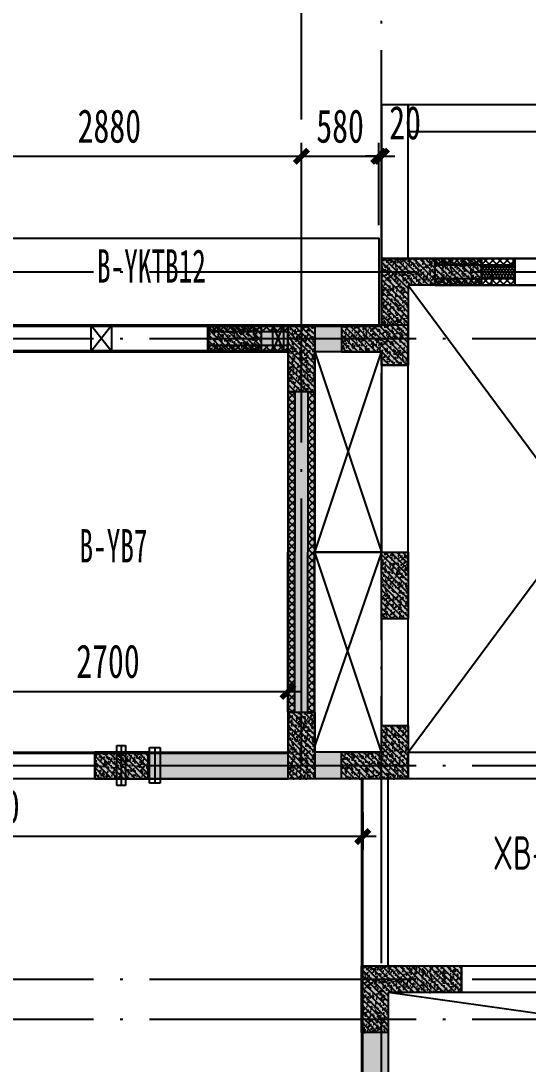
# Model space of a CAD drawing. Extents: x -3200779283 to -8106663, y 659664 to 1123462.
# Drawn here: x -8143204 to -8139401, y 1011501 to 1019318 of the extents above; entities that cross this region are included whole.
import ezdxf
from ezdxf.enums import TextEntityAlignment as Align
from ezdxf.xclip import XClip

# ---------------------------------------------------------------- set-up
doc = ezdxf.new("R2010")
doc.units = 0
doc.header["$LTSCALE"] = 1000
doc.header["$MEASUREMENT"] = 0
doc.header["$XCLIPFRAME"] = 0
for name, pattern in [('120-墙体$0$CENTER2', [1.125, 0.75, -0.125, 0.125, -0.125]), ('120-墙体$0$CONTINOUS', [0]), ('125-核心筒-标准层$0$CONTINOUS', [0]), ('3#-轴线$0$DOTE', [2.42, 2, -0.2, 0.02, -0.2]), ('3#4#5#$0$DASH', [0.35, 0.25, -0.1]), ('DASH', [0.35, 0.25, -0.1])]:
    doc.linetypes.add(name, pattern=pattern)
doc.layers.get('Defpoints').update_dxf_attribs({"color": 30, "linetype": 'DASH'})
for name, color, linetype in [('120-墙体$0$DUCT-排烟中心线', 5, '120-墙体$0$CENTER2'), ('120-墙体$0$DUCT-排烟管', 2, 'Continuous'), ('120-墙体$0$DUCT-送风中心线', 5, '120-墙体$0$CENTER2'), ('120-墙体$0$DUCT-送风管', 4, 'Continuous'), ('120-墙体$0$S-WALL', 40, 'Continuous'), ('120-墙体$0$S-WALL-BEAM', 120, 'Continuous'), ('120-墙体$0$S-WALL-COLU', 252, '120-墙体$0$CONTINOUS'), ('120-墙体$0$S-WALL-COLU-HATC', 16, 'Continuous'), ('120-墙体$0$S-WALL-HATC', 253, 'Continuous'), ('120-墙体$0$提结构条件', 7, 'Continuous'), ('120-墙体$0$暖-首层和标准层暖通套管_TZ$0$H-暖洞-剪力墙', 6, 'Continuous'), ('120-墙体$0$暖-首层和标准层暖通套管_TZ$0$H-暖洞-穿梁', 3, 'Continuous'), ('125-核心筒-标准层$0$HATCH', 254, 'Continuous'), ('125-核心筒-标准层$0$S-SLAB-HOLE', 5, 'Continuous'), ('125-核心筒-标准层$0$S-WALL', 40, 'Continuous'), ('125-核心筒-标准层$0$S-WALL-BEAM', 120, 'Continuous'), ('125-核心筒-标准层$0$S-WALL-COLU', 252, '125-核心筒-标准层$0$CONTINOUS'), ('125-核心筒-标准层$0$S-WALL-COLU-HATC', 16, 'Continuous'), ('125-核心筒-标准层$0$S-WALL-HATC', 253, 'Continuous'), ('3#-轴线$0$A-ANNO-DOTE', 10, '3#-轴线$0$DOTE'), ('3#4#5#$0$PC-SLAB', 6, '3#4#5#$0$DASH'), ('3#4#5#$0$S-ANNO-TEXT', 7, 'Continuous'), ('3#4#5#$0$S-DIMS-SLAB', 120, 'Continuous'), ('3#4#5#$0$S-PC-FQ', 4, 'Continuous'), ('3#4#5#$0$S-PC-FQ-WYQ', 4, 'Continuous'), ('3#4#5#$0$S-PC-SLAB', 6, 'Continuous'), ('3#4#5#模板$0$S-SLAB-TEXT', 120, 'Continuous')]:
    doc.layers.add(name, color=color, linetype=linetype)
doc.styles.add('3#4#5#$0$外部参照 1$0$宋体', font='', dxfattribs={"width": 0.8})
doc.styles.add('3#4#5#$0$楷体', font='', dxfattribs={"width": 0.7})
doc.styles.add('3#4#5#模板$0$TSSD_Rein', font='tssdeng.shx', dxfattribs={"width": 0.7, "bigfont": 'hztxt.shx'})
doc.styles.get('3#4#5#$0$外部参照 1$0$宋体').set_extended_font_data('SimSun')
doc.styles.get('3#4#5#$0$楷体').set_extended_font_data('KaiTi_GB2312')
doc.dimstyles.new('3#4#5#$0$TSSD_100_100', dxfattribs={"dimtxt": 250, "dimasz": 100, "dimexe": 100, "dimexo": 250, "dimgap": 100, "dimtad": 1, "dimdec": 0, "dimzin": 0, "dimdsep": 46, "dimtxsty": '3#4#5#$0$楷体', "dimblk": '3#4#5#$0$_ArchTick', "dimcen": 0, "dimdle": 100, "dimclrt": 7, "dimadec": 0, "dimazin": 0, "dimtfac": 1, "dimtdec": 0, "dimtix": 1, "dimtmove": 2, "dimatfit": 3, "dimfxl": 1, "dimtolj": 1, "dimtzin": 0, "dimarcsym": 0})
pattern_1 = [(225, (-650407.22, -531464.02), (26.9407684, -26.9407684), []), (315, (-650407.22, -531464.02), (26.9407684, 26.9407684), [])]
pattern_2 = [(225, (-650407.22, -531614.02), (26.9407684, -26.9407684), []), (315, (-650407.22, -531614.02), (26.9407684, 26.9407684), [])]
pattern_3 = [(269.9942905, (110828.098, 3091305.449), (10.823449013, -18.751078648), [12.5, -25]), (29.9942905, (110828.098, 3091305.449), (10.82718595, 18.748921125), [12.5, -25]), (329.9942905, (110828.098, 3091305.449), (21.650634963, -0.002157522), [-25, 12.5])]

# ---------------------------------------------------------------- blocks, each defined once
blk = doc.blocks.new('3#4#5#模板$0$banhou-1')
at = {"layer": '3#4#5#模板$0$S-SLAB-TEXT', "style": '3#4#5#模板$0$TSSD_Rein', "width": 0.7}
blk.add_text('XB-150', height=250, dxfattribs=at).set_placement((91797.2, 28432.6), align=Align.BOTTOM_LEFT)
blk = doc.blocks.new('3#4#5#$0$B-YNQ3')
at = {"layer": '3#4#5#$0$S-PC-FQ-WYQ'}
h = blk.add_hatch(dxfattribs=at)
h.set_pattern_fill('ANSI37', color=256, scale=12, angle=90)
h.set_pattern_definition([(135, (-992358.283, 833989.707), (-26.9407684, -26.9407684), []), (225, (-992358.283, 833989.707), (26.9407684, -26.9407684), [])])
h.paths.add_polyline_path([(-130555.6, 319088.3), (-130505.6, 319088.3), (-130505.9, 321488.4), (-130555.9, 321488.4)])
h = blk.add_hatch(dxfattribs=at)
h.set_pattern_fill('ANSI37', color=256, scale=12, angle=90)
h.set_pattern_definition([(135, (-992208.283, 833989.707), (-26.9407684, -26.9407684), []), (225, (-992208.283, 833989.707), (26.9407684, -26.9407684), [])])
h.paths.add_polyline_path([(-130405.6, 319088.3), (-130355.6, 319088.3), (-130355.9, 321488.4), (-130405.9, 321488.4)])
for points in [[(-130555.6, 319088.3), (-130505.6, 319088.3), (-130505.9, 321488.4), (-130555.9, 321488.4)], [(-130555.9, 321488.4), (-130355.9, 321488.4), (-130355.6, 319088.3), (-130555.6, 319088.3)], [(-130405.6, 319088.3), (-130355.6, 319088.3), (-130355.9, 321488.4), (-130405.9, 321488.4)]]:
    blk.add_lwpolyline(points, close=True, dxfattribs=at)
blk = doc.blocks.new('3#4#5#$0$B-YWQ3')
at = {"layer": '3#4#5#$0$S-PC-FQ'}
h = blk.add_hatch(dxfattribs=at)
h.set_pattern_fill('HONEY', color=6, scale=100, angle=-90.00571)
h.set_pattern_definition(pattern_3)
h.paths.add_polyline_path([(-138306, 330338.4), (-138306, 330238.4), (-138556, 330238.4), (-138556, 330338.4)])
h = blk.add_hatch(dxfattribs=at)
h.set_pattern_fill('HONEY', color=6, scale=100, angle=-90.00571)
h.set_pattern_definition(pattern_3)
h.paths.add_polyline_path([(-137306, 330338.4), (-137306, 330238.4), (-137056, 330238.4), (-137056, 330338.4)])
at = {"layer": '3#4#5#$0$S-PC-FQ-WYQ'}
h = blk.add_hatch(dxfattribs=at)
h.set_pattern_fill('ANSI37', color=256, scale=12, angle=180)
h.set_pattern_definition(pattern_1)
h.paths.add_polyline_path([(-138905.8, 330388.4), (-138905.8, 330338.4), (-138306, 330338.4), (-138306, 330388.4)])
h = blk.add_hatch(dxfattribs=at)
h.set_pattern_fill('ANSI37', color=256, scale=12, angle=180)
h.set_pattern_definition(pattern_1)
h.paths.add_polyline_path([(-136705.8, 330338.4), (-136705.8, 330388.4), (-137306, 330388.4), (-137306, 330338.4)])
h = blk.add_hatch(dxfattribs=at)
h.set_pattern_fill('ANSI37', color=256, scale=12, angle=180)
h.set_pattern_definition(pattern_2)
h.paths.add_polyline_path([(-138905.8, 330238.4), (-138905.8, 330188.4), (-138306, 330188.4), (-138306, 330238.4)])
h = blk.add_hatch(dxfattribs=at)
h.set_pattern_fill('ANSI37', color=256, scale=12, angle=180)
h.set_pattern_definition(pattern_2)
h.paths.add_polyline_path([(-136705.8, 330188.4), (-136705.8, 330238.4), (-137306, 330238.4), (-137306, 330188.4)])
at = {"layer": '3#4#5#$0$S-PC-FQ', "color": 6}
for points in [[(-138306, 330338.4), (-138306, 330238.4), (-138556, 330238.4), (-138556, 330338.4)], [(-137306, 330338.4), (-137306, 330238.4), (-137056, 330238.4), (-137056, 330338.4)]]:
    blk.add_lwpolyline(points, close=True, dxfattribs=at)
at = {"layer": '3#4#5#$0$S-PC-FQ-WYQ'}
for points in [[(-138905.8, 330338.4), (-138905.8, 330388.4), (-138306, 330388.4), (-138306, 330338.4)], [(-138306, 330188.4), (-138306, 330388.4), (-138905.8, 330388.4), (-138905.8, 330188.4)], [(-138306, 330388.4), (-137306, 330388.4), (-137306, 330188.4), (-138306, 330188.4)], [(-136705.8, 330338.4), (-136705.8, 330388.4), (-137306, 330388.4), (-137306, 330338.4)], [(-137306, 330188.4), (-137306, 330388.4), (-136705.8, 330388.4), (-136705.8, 330188.4)], [(-138905.8, 330188.4), (-138905.8, 330238.4), (-138306, 330238.4), (-138306, 330188.4)], [(-136705.8, 330188.4), (-136705.8, 330238.4), (-137306, 330238.4), (-137306, 330188.4)]]:
    blk.add_lwpolyline(points, close=True, dxfattribs=at)
blk = doc.blocks.new('3#4#5#$0$B-YWQ4')
at = {"layer": '3#4#5#$0$S-PC-FQ-WYQ'}
h = blk.add_hatch(dxfattribs=at)
h.set_pattern_fill('ANSI37', color=256, scale=12, angle=180)
h.set_pattern_definition([(225, (-649357.165, -531964.018), (26.9407684, -26.9407684), []), (315, (-649357.165, -531964.018), (26.9407684, 26.9407684), [])])
h.paths.add_polyline_path([(-135005.8, 329838.4), (-135005.8, 329888.4), (-135605.8, 329888.4), (-135605.8, 329838.4)])
h = blk.add_hatch(dxfattribs=at)
h.set_pattern_fill('ANSI37', color=256, scale=12, angle=180)
h.set_pattern_definition([(225, (-646857.172, -531964.016), (26.9407684, -26.9407684), []), (315, (-646857.172, -531964.016), (26.9407684, 26.9407684), [])])
h.paths.add_polyline_path([(-132505.8, 329838.4), (-132505.8, 329888.4), (-133505.8, 329888.4), (-133505.8, 329838.4)])
h = blk.add_hatch(dxfattribs=at)
h.set_pattern_fill('ANSI37', color=256, scale=12, angle=180)
h.set_pattern_definition([(225, (-644507.274, -531964.016), (26.9407684, -26.9407684), []), (315, (-644507.274, -531964.016), (26.9407684, 26.9407684), [])])
h.paths.add_polyline_path([(-130905.9, 329838.4), (-130905.9, 329888.4), (-131305.8, 329888.4), (-131305.8, 329838.4)])
h = blk.add_hatch(dxfattribs=at)
h.set_pattern_fill('ANSI37', color=256, scale=12, angle=180)
h.set_pattern_definition([(225, (-649357.165, -532114.018), (26.9407684, -26.9407684), []), (315, (-649357.165, -532114.018), (26.9407684, 26.9407684), [])])
h.paths.add_polyline_path([(-135005.8, 329688.4), (-135005.8, 329738.4), (-135605.8, 329738.4), (-135605.8, 329688.4)])
h = blk.add_hatch(dxfattribs=at)
h.set_pattern_fill('ANSI37', color=256, scale=12, angle=180)
h.set_pattern_definition([(225, (-646857.172, -532114.016), (26.9407684, -26.9407684), []), (315, (-646857.172, -532114.016), (26.9407684, 26.9407684), [])])
h.paths.add_polyline_path([(-132505.8, 329688.4), (-132505.8, 329738.4), (-133505.8, 329738.4), (-133505.8, 329688.4)])
h = blk.add_hatch(dxfattribs=at)
h.set_pattern_fill('ANSI37', color=256, scale=12, angle=180)
h.set_pattern_definition([(225, (-644507.274, -532114.016), (26.9407684, -26.9407684), []), (315, (-644507.274, -532114.016), (26.9407684, 26.9407684), [])])
h.paths.add_polyline_path([(-130905.9, 329688.4), (-130905.9, 329738.4), (-131305.8, 329738.4), (-131305.8, 329688.4)])
for points in [[(-135005.8, 329838.4), (-135005.8, 329888.4), (-135605.8, 329888.4), (-135605.8, 329838.4)], [(-135605.8, 329688.4), (-135605.8, 329888.4), (-135005.8, 329888.4), (-135005.8, 329688.4)], [(-135005.8, 329888.4), (-133505.8, 329888.4), (-133505.8, 329688.4), (-135005.8, 329688.4)], [(-132505.8, 329838.4), (-132505.8, 329888.4), (-133505.8, 329888.4), (-133505.8, 329838.4)], [(-133505.8, 329688.4), (-133505.8, 329888.4), (-132505.8, 329888.4), (-132505.8, 329688.4)], [(-132505.8, 329888.4), (-131305.8, 329888.4), (-131305.8, 329688.4), (-132505.8, 329688.4)], [(-130905.9, 329838.4), (-130905.9, 329888.4), (-131305.8, 329888.4), (-131305.8, 329838.4)], [(-131305.8, 329688.4), (-131305.8, 329888.4), (-130905.9, 329888.4), (-130905.9, 329688.4)], [(-135005.8, 329688.4), (-135005.8, 329738.4), (-135605.8, 329738.4), (-135605.8, 329688.4)], [(-132505.8, 329688.4), (-132505.8, 329738.4), (-133505.8, 329738.4), (-133505.8, 329688.4)], [(-130905.9, 329688.4), (-130905.9, 329738.4), (-131305.8, 329738.4), (-131305.8, 329688.4)]]:
    blk.add_lwpolyline(points, close=True, dxfattribs=at)
blk = doc.blocks.new('3#4#5#$0$A$C53EF3948')
at = {"layer": '3#4#5#$0$S-PC-FQ-WYQ', "xscale": -1}
for name, p in [('3#4#5#$0$B-YWQ3', (-106006.5, -329888.4)), ('3#4#5#$0$B-YWQ4', (-106006.5, -329888.4)), ('3#4#5#$0$B-YNQ3', (-100756.4, -321988.4))]:
    blk.add_blockref(name, p, dxfattribs=at)
blk = doc.blocks.new('3#4#5#$0$ban3')
at = {"layer": '3#4#5#$0$S-PC-SLAB'}
for points in [[(-216832, 409965), (-216832, 412985), (-219532, 412985), (-219532, 409965)], [(-214472, 407375), (-220092, 407375), (-220092, 409775), (-214472, 409775)]]:
    blk.add_lwpolyline(points, close=True, dxfattribs=at)
blk = doc.blocks.new('3#4#5#$0$_ArchTick')
at = {"color": 0, "linetype": 'ByBlock', "const_width": 0.4}
blk.add_lwpolyline([(-0.5, -0.5), (0.5, 0.5)], dxfattribs=at)
blk = doc.blocks.new('*D807')
at = {"layer": '3#4#5#$0$S-DIMS-SLAB', "color": 0, "lineweight": -2, "transparency": 16777216}
for p, q in [((173696.4, 163029.9), (176596.4, 163029.9)), ((173796.4, 162887.7), (173796.4, 162929.9)), ((176496.4, 162887.7), (176496.4, 162929.9))]:
    blk.add_line(p, q, dxfattribs=at)
at = {"layer": 'Defpoints', "color": 0, "transparency": 16777216}
for p in [(173796.4, 163137.7), (176496.4, 163137.7), (176496.4, 163029.9)]:
    blk.add_point(p, dxfattribs=at)
at = {"layer": '3#4#5#$0$S-DIMS-SLAB', "color": 0, "lineweight": -2, "transparency": 16777216, "xscale": 100, "yscale": 100, "zscale": 100, "rotation": 180}
blk.add_blockref('3#4#5#$0$_ArchTick', (173796.4, 163029.9), dxfattribs=at)
at = {"layer": '3#4#5#$0$S-DIMS-SLAB', "color": 0, "lineweight": -2, "transparency": 16777216, "xscale": 100, "yscale": 100, "zscale": 100}
blk.add_blockref('3#4#5#$0$_ArchTick', (176496.4, 163029.9), dxfattribs=at)
at = {"layer": '3#4#5#$0$S-DIMS-SLAB', "color": 7, "transparency": 16777216, "insert": (175146.4, 163254.9), "char_height": 250, "attachment_point": 5, "style": '3#4#5#$0$楷体'}
blk.add_mtext('\\A1;2700', dxfattribs=at)
blk = doc.blocks.new('*D817')
at = {"layer": '3#4#5#$0$S-DIMS-SLAB', "color": 0, "lineweight": -2, "transparency": 16777216}
for p, q in [((171436.4, 162124.5), (171436.4, 161842.6)), ((177056.4, 162124.5), (177056.4, 161842.6)), ((177156.4, 161942.6), (171336.4, 161942.6))]:
    blk.add_line(p, q, dxfattribs=at)
at = {"layer": 'Defpoints', "color": 0, "transparency": 16777216}
for p in [(171436.4, 162374.5), (177056.4, 162374.5), (171436.4, 161942.6)]:
    blk.add_point(p, dxfattribs=at)
at = {"layer": '3#4#5#$0$S-DIMS-SLAB', "color": 0, "lineweight": -2, "transparency": 16777216, "xscale": 100, "yscale": 100, "zscale": 100, "rotation": 180}
blk.add_blockref('3#4#5#$0$_ArchTick', (171436.4, 161942.6), dxfattribs=at)
at = {"layer": '3#4#5#$0$S-DIMS-SLAB', "color": 0, "lineweight": -2, "transparency": 16777216, "xscale": 100, "yscale": 100, "zscale": 100}
blk.add_blockref('3#4#5#$0$_ArchTick', (177056.4, 161942.6), dxfattribs=at)
at = {"layer": '3#4#5#$0$S-DIMS-SLAB', "color": 7, "transparency": 16777216, "insert": (174246.4, 162167.6), "char_height": 250, "attachment_point": 5, "style": '3#4#5#$0$楷体'}
blk.add_mtext('\\A1;5620', dxfattribs=at)
blk = doc.blocks.new('*D926')
at = {"layer": '3#4#5#$0$S-DIMS-SLAB', "color": 0, "lineweight": -2, "transparency": 16777216}
for p, q in [((173873.1, 330638.5), (173873.1, 331253.5)), ((174453.2, 330638.5), (174453.2, 331253.5)), ((173773.1, 331153.5), (174553.2, 331153.5))]:
    blk.add_line(p, q, dxfattribs=at)
at = {"layer": 'Defpoints', "color": 0, "transparency": 16777216}
for p in [(174453.2, 331153.5), (173873.1, 330388.5), (174453.2, 330388.5)]:
    blk.add_point(p, dxfattribs=at)
at = {"layer": '3#4#5#$0$S-DIMS-SLAB', "color": 0, "lineweight": -2, "transparency": 16777216, "xscale": 100, "yscale": 100, "zscale": 100, "rotation": 180}
blk.add_blockref('3#4#5#$0$_ArchTick', (173873.1, 331153.5), dxfattribs=at)
at = {"layer": '3#4#5#$0$S-DIMS-SLAB', "color": 0, "lineweight": -2, "transparency": 16777216, "xscale": 100, "yscale": 100, "zscale": 100}
blk.add_blockref('3#4#5#$0$_ArchTick', (174453.2, 331153.5), dxfattribs=at)
at = {"layer": '3#4#5#$0$S-DIMS-SLAB', "color": 7, "transparency": 16777216, "insert": (174163.2, 331378.5), "char_height": 250, "attachment_point": 5, "style": '3#4#5#$0$楷体'}
blk.add_mtext('\\A1;580', dxfattribs=at)
blk = doc.blocks.new('*D927')
at = {"layer": '3#4#5#$0$S-DIMS-SLAB', "color": 0, "lineweight": -2, "transparency": 16777216}
for p, q in [((174453.2, 330638.5), (174453.2, 331253.5)), ((174473.2, 330638.5), (174473.2, 331253.5)), ((174453.2, 331153.5), (174353.2, 331153.5)), ((174453.2, 331153.5), (174473.2, 331153.5)), ((174473.2, 331153.5), (174573.2, 331153.5))]:
    blk.add_line(p, q, dxfattribs=at)
at = {"layer": 'Defpoints', "color": 0, "transparency": 16777216}
for p in [(174473.2, 331153.5), (174453.2, 330388.5), (174473.2, 330388.5)]:
    blk.add_point(p, dxfattribs=at)
at = {"layer": '3#4#5#$0$S-DIMS-SLAB', "color": 0, "lineweight": -2, "transparency": 16777216, "xscale": 100, "yscale": 100, "zscale": 100}
blk.add_blockref('3#4#5#$0$_ArchTick', (174453.2, 331153.5), dxfattribs=at)
at = {"layer": '3#4#5#$0$S-DIMS-SLAB', "color": 0, "lineweight": -2, "transparency": 16777216, "xscale": 100, "yscale": 100, "zscale": 100, "rotation": 180}
blk.add_blockref('3#4#5#$0$_ArchTick', (174473.2, 331153.5), dxfattribs=at)
at = {"layer": '3#4#5#$0$S-DIMS-SLAB', "color": 7, "transparency": 16777216, "insert": (174650.5, 331403.5), "char_height": 250, "attachment_point": 5, "style": '3#4#5#$0$楷体'}
blk.add_mtext('\\A1;20', dxfattribs=at)
blk = doc.blocks.new('*D865')
at = {"layer": '3#4#5#$0$S-DIMS-SLAB', "color": 0, "lineweight": -2, "transparency": 16777216}
for p, q in [((170993.2, 330638.5), (170993.2, 331253.5)), ((173873.1, 330638.5), (173873.1, 331253.5)), ((170893.2, 331153.5), (173973.1, 331153.5))]:
    blk.add_line(p, q, dxfattribs=at)
at = {"layer": 'Defpoints', "color": 0, "transparency": 16777216}
for p in [(173873.1, 331153.5), (170993.2, 330388.5), (173873.1, 330388.5)]:
    blk.add_point(p, dxfattribs=at)
at = {"layer": '3#4#5#$0$S-DIMS-SLAB', "color": 0, "lineweight": -2, "transparency": 16777216, "xscale": 100, "yscale": 100, "zscale": 100, "rotation": 180}
blk.add_blockref('3#4#5#$0$_ArchTick', (170993.2, 331153.5), dxfattribs=at)
at = {"layer": '3#4#5#$0$S-DIMS-SLAB', "color": 0, "lineweight": -2, "transparency": 16777216, "xscale": 100, "yscale": 100, "zscale": 100}
blk.add_blockref('3#4#5#$0$_ArchTick', (173873.1, 331153.5), dxfattribs=at)
at = {"layer": '3#4#5#$0$S-DIMS-SLAB', "color": 7, "transparency": 16777216, "insert": (172433.2, 331378.5), "char_height": 250, "attachment_point": 5, "style": '3#4#5#$0$楷体'}
blk.add_mtext('\\A1;2880', dxfattribs=at)
blk = doc.blocks.new('120-墙体$0$retert')
at = {"layer": '120-墙体$0$暖-首层和标准层暖通套管_TZ$0$H-暖洞-剪力墙'}
for p, q in [((55012.6, 61028.7), (54812.7, 61187.7)), ((54812.7, 61028.7), (55012.6, 61187.7))]:
    blk.add_line(p, q, dxfattribs=at)
blk.add_lwpolyline([(55012.6, 61028.7), (55012.6, 61187.7), (54812.7, 61187.7), (54812.7, 61028.7)], close=True, dxfattribs=at)
blk = doc.blocks.new('120-墙体$0$ewrewr')
at = {"layer": '120-墙体$0$暖-首层和标准层暖通套管_TZ$0$H-暖洞-穿梁', "color": 2}
for p, q in [((54898, 62306.1), (54818, 62106.1)), ((54898, 62106.1), (54818, 62306.1))]:
    blk.add_line(p, q, dxfattribs=at)
blk.add_lwpolyline([(54898, 62306.1), (54818, 62306.1), (54818, 62106.1), (54898, 62106.1)], close=True, dxfattribs=at)
blk = doc.blocks.new('120-墙体$0$tretyyt')
at = {"layer": '120-墙体$0$暖-首层和标准层暖通套管_TZ$0$H-暖洞-穿梁', "color": 5}
for p, q in [((52498, 59304.6), (52298, 59384.6)), ((52298, 59304.6), (52498, 59384.6))]:
    blk.add_line(p, q, dxfattribs=at)
blk.add_lwpolyline([(52498, 59304.6), (52498, 59384.6), (52298, 59384.6), (52298, 59304.6)], close=True, dxfattribs=at)
blk = doc.blocks.new('120-墙体$0$rtret')
at = {"layer": '120-墙体$0$暖-首层和标准层暖通套管_TZ$0$H-暖洞-穿梁', "color": 3}
for p, q in [((53777.5, 61921.5), (53618.5, 61721.5)), ((53777.5, 61721.5), (53618.5, 61921.5))]:
    blk.add_line(p, q, dxfattribs=at)
blk.add_lwpolyline([(53777.5, 61921.5), (53618.5, 61921.5), (53618.5, 61721.5), (53777.5, 61721.5)], close=True, dxfattribs=at)
blk = doc.blocks.new('120-墙体$0$A$Ca94620f4')
at = {"layer": '120-墙体$0$DUCT-排烟中心线'}
for p, q in [((-6299.8, -2950.7), (-6299.8, -3249.3)), ((-4600, -2950.7), (-4600, -3249.3)), ((-4400, -2950.7), (-4400, -3249.3)), ((-547.7, -2950.7), (-547.7, -3249.3)), ((-2257.9, -4100), (-2556.6, -4100)), ((-2257.9, -4300), (-2556.6, -4300))]:
    blk.add_line(p, q, dxfattribs=at)
at = {"layer": '120-墙体$0$DUCT-排烟管'}
for p, q in [((-6332.3, -2950.7), (-6332.3, -3249.3)), ((-6267.3, -2950.7), (-6332.3, -2950.7)), ((-6267.3, -3249.3), (-6267.3, -2950.7)), ((-4632.5, -2950.7), (-4632.5, -3249.3)), ((-4567.5, -2950.7), (-4632.5, -2950.7)), ((-4567.5, -3249.3), (-4567.5, -2950.7)), ((-4432.5, -2950.7), (-4432.5, -3249.3)), ((-4367.5, -2950.7), (-4432.5, -2950.7)), ((-4367.5, -3249.3), (-4367.5, -2950.7)), ((-580.2, -2950.7), (-580.2, -3249.3)), ((-515.2, -2950.7), (-580.2, -2950.7)), ((-515.2, -3249.3), (-515.2, -2950.7)), ((-6332.3, -3249.3), (-6267.3, -3249.3)), ((-4632.5, -3249.3), (-4567.5, -3249.3)), ((-4432.5, -3249.3), (-4367.5, -3249.3)), ((-580.2, -3249.3), (-515.2, -3249.3)), ((-2257.9, -4067.5), (-2556.6, -4067.5)), ((-2556.6, -4067.5), (-2556.6, -4132.5)), ((-2556.6, -4132.5), (-2257.9, -4132.5)), ((-2257.9, -4132.5), (-2257.9, -4067.5)), ((-2257.9, -4267.5), (-2556.6, -4267.5)), ((-2556.6, -4267.5), (-2556.6, -4332.5)), ((-2257.9, -4332.5), (-2257.9, -4267.5)), ((-2556.6, -4332.5), (-2257.9, -4332.5))]:
    blk.add_line(p, q, dxfattribs=at)
at = {"layer": '120-墙体$0$DUCT-送风中心线'}
for p, q in [((-6549.8, -2963.7), (-6549.8, -3231)), ((-947.7, -2963.7), (-947.7, -3231)), ((-747.7, -2963.7), (-747.7, -3231))]:
    blk.add_line(p, q, dxfattribs=at)
at = {"layer": '120-墙体$0$DUCT-送风管'}
for p, q in [((-6589.8, -2963.7), (-6589.8, -3231)), ((-6509.8, -2963.7), (-6589.8, -2963.7)), ((-6509.8, -3231), (-6509.8, -2963.7)), ((-787.7, -2963.7), (-787.7, -3231)), ((-707.7, -2963.7), (-787.7, -2963.7)), ((-707.7, -3231), (-707.7, -2963.7)), ((-6589.8, -3231), (-6509.8, -3231)), ((-787.7, -3231), (-707.7, -3231))]:
    blk.add_line(p, q, dxfattribs=at)
at = {"layer": '120-墙体$0$提结构条件', "color": 3}
for p, q in [((-987.7, -3231), (-987.7, -2963.7)), ((-987.7, -2963.7), (-907.7, -2963.7)), ((-907.7, -2963.7), (-907.7, -3231)), ((-907.7, -3231), (-987.7, -3231))]:
    blk.add_line(p, q, dxfattribs=at)
at = {"layer": '120-墙体$0$暖-首层和标准层暖通套管_TZ$0$H-暖洞-穿梁', "color": 6}
for p, q in [((-3823.8, -3000), (-3473.8, -3200)), ((-3823.8, -3200), (-3473.8, -3000))]:
    blk.add_line(p, q, dxfattribs=at)
blk.add_lwpolyline([(-3823.8, -3000), (-3473.8, -3000), (-3473.8, -3200), (-3823.8, -3200)], close=True, dxfattribs=at)
at = {"layer": '120-墙体$0$提结构条件', "rotation": 90}
for name, p in [('120-墙体$0$tretyyt', (51869.6, -52298)), ('120-墙体$0$retert', (57308.2, -54812.7))]:
    blk.add_blockref(name, p, dxfattribs=at)
at = {"layer": '120-墙体$0$提结构条件', "xscale": -1}
blk.add_blockref('120-墙体$0$rtret', (47548, -61721.5), dxfattribs=at)
at = {"layer": '120-墙体$0$提结构条件'}
blk.add_blockref('120-墙体$0$ewrewr', (-57933, -62106.1), dxfattribs=at)
blk = doc.blocks.new('120-墙体')
at = {"layer": '120-墙体$0$S-WALL-COLU-HATC'}
h = blk.add_hatch(dxfattribs=at)
h.set_pattern_fill('AR-CONC', color=256, scale=10)
h.set_pattern_definition([(50, (-5604.75, -241007.814), (71.726018, -6.275213), [7.5, -82.5]), (355, (-5604.75, -241007.814), (-13.875133, 75.219213), [6, -66]), (100.4514, (-5598.77, -241008.34), (57.850938, 68.943954), [6.37402, -70.114211]), (46.1842, (-5604.75, -240987.81), (106.724105, -16.5519), [11.25, -123.75]), (96.6356, (-5595.86, -240989.19), (93.46627, 97.411787), [9.56103, -105.1713]), (351.1842, (-5604.75, -240987.81), (93.466195, 97.41186), [9, -99]), (21, (-5594.75, -240992.814), (59.690705, -40.261889), [7.5, -82.5]), (326, (-5594.75, -240992.814), (24.331533, 72.515005), [6, -66]), (71.4514, (-5589.775, -240996.17), (84.022263, 32.25305), [6.37402, -70.114211]), (37.5, (-5604.75, -241007.814), (1.2159855, 33.2893854), [0, -65.2, 0, -67, 0, -66.25]), (7.5, (-5604.75, -241007.814), (26.306954, 39.441171), [0, -38.2, 0, -63.7, 0, -25.25]), (327.5, (-5627.05, -241007.814), (53.3822436, -2.2554872), [0, -25, 0, -78, 0, -103.5]), (317.5, (-5637.05, -241007.814), (58.318617, 10.010498), [0, -32.5, 0, -51.8, 0, -73.5])])
h.paths.add_polyline_path([(-7600, -100), (-7600, 100), (-7200, 100), (-7200, -100)])
h = blk.add_hatch(dxfattribs=at)
h.set_pattern_fill('ANSI31', color=256, scale=250, style=0)
h.set_pattern_definition([(45, (-5604.75, -241007.814), (-22.097087, 22.097087), [])])
h.paths.add_polyline_path([(-7600, 100), (-7600, -100), (-7200, -100), (-7200, 100)])
h = blk.add_hatch(dxfattribs=at)
h.set_pattern_fill('AR-CONC', color=256, scale=10)
h.set_pattern_definition([(50, (-4754.75, -244207.814), (71.726018, -6.275213), [7.5, -82.5]), (355, (-4754.75, -244207.814), (-13.875133, 75.219213), [6, -66]), (100.4514, (-4748.77, -244208.34), (57.850938, 68.943954), [6.37402, -70.114211]), (46.1842, (-4754.75, -244187.81), (106.724105, -16.5519), [11.25, -123.75]), (96.6356, (-4745.86, -244189.19), (93.46627, 97.411787), [9.56103, -105.1713]), (351.1842, (-4754.75, -244187.81), (93.466195, 97.41186), [9, -99]), (21, (-4744.75, -244192.814), (59.690705, -40.261889), [7.5, -82.5]), (326, (-4744.75, -244192.814), (24.331533, 72.515005), [6, -66]), (71.4514, (-4739.775, -244196.17), (84.022263, 32.25305), [6.37402, -70.114211]), (37.5, (-4754.75, -244207.814), (1.2159855, 33.2893854), [0, -65.2, 0, -67, 0, -66.25]), (7.5, (-4754.75, -244207.814), (26.306954, 39.441171), [0, -38.2, 0, -63.7, 0, -25.25]), (327.5, (-4777.05, -244207.814), (53.3822436, -2.2554872), [0, -25, 0, -78, 0, -103.5]), (317.5, (-4787.05, -244207.814), (58.318617, 10.010498), [0, -32.5, 0, -51.8, 0, -73.5])])
h.paths.add_polyline_path([(-6750, -3300), (-6750, -3100), (-6350, -3100), (-6350, -3300)])
h = blk.add_hatch(dxfattribs=at)
h.set_pattern_fill('ANSI31', color=256, scale=250, style=0)
h.set_pattern_definition([(45, (-4754.75, -244207.814), (-22.097087, 22.097087), [])])
h.paths.add_polyline_path([(-6750, -3100), (-6750, -3300), (-6350, -3300), (-6350, -3100)])
at = {"layer": '120-墙体$0$S-WALL-HATC'}
for points in [[(-7800, 100), (-7800, -100), (-7200, -100), (-7200, 100)], [(-6350, -3300), (-6350, -3100), (-7800, -3100), (-7800, -3300)]]:
    blk.add_hatch(color=256, dxfattribs=at).paths.add_polyline_path(points)
at = {"layer": '120-墙体$0$S-WALL'}
for p, q in [((-7800, 100), (-7200, 100)), ((-7200, -100), (-7200, 100)), ((-7800, -100), (-7200, -100)), ((-6350, -3100), (-7800, -3100)), ((-7800, -3300), (-7800, -3100)), ((-6350, -3300), (-6350, -3100)), ((-6350, -3300), (-7800, -3300))]:
    blk.add_line(p, q, dxfattribs=at)
at = {"layer": '120-墙体$0$S-WALL-BEAM'}
for points in [[(-7200, 100), (-7200, -100), (-5700, -100), (-5700, 100)], [(-6350, -3100), (-6350, -3300), (-1750, -3300), (-1750, -3100)]]:
    blk.add_lwpolyline(points, close=True, dxfattribs=at)
at = {"layer": '120-墙体$0$S-WALL-COLU', "lineweight": -2}
for points in [[(-7600, -100), (-7600, 100), (-7200, 100), (-7200, -100)], [(-6750, -3300), (-6750, -3100), (-6350, -3100), (-6350, -3300)]]:
    blk.add_lwpolyline(points, close=True, dxfattribs=at)
blk.add_blockref('120-墙体$0$A$Ca94620f4', (-250, -100))
blk = doc.blocks.new('125-核心筒-标准层')
at = {"layer": '125-核心筒-标准层$0$HATCH'}
h = blk.add_hatch(dxfattribs=at)
h.set_pattern_fill('BRICK1', color=256, scale=20, style=0)
h.set_pattern_definition([(0, (-47688.61, -30845.9), (0, 160), []), (90, (-47688.61, -30845.9), (-160, 160), [160, -160])])
h.paths.add_polyline_path([(400, 7500), (150, 7500), (150, 7700), (400, 7700)])
at = {"layer": '125-核心筒-标准层$0$S-WALL-COLU-HATC'}
h = blk.add_hatch(dxfattribs=at)
h.set_pattern_fill('AR-CONC', color=256, scale=10)
h.set_pattern_definition([(50, (18489.61, -233407.81), (71.726018, -6.275213), [7.5, -82.5]), (355, (18489.61, -233407.81), (-13.875133, 75.219213), [6, -66]), (100.4514, (18495.59, -233408.334), (57.850938, 68.943954), [6.37402, -70.114211]), (46.1842, (18489.61, -233387.81), (106.724105, -16.5519), [11.25, -123.75]), (96.6356, (18498.5, -233389.19), (93.46627, 97.411787), [9.56103, -105.1713]), (351.1842, (18489.61, -233387.81), (93.466195, 97.41186), [9, -99]), (21, (18499.61, -233392.81), (59.690705, -40.261889), [7.5, -82.5]), (326, (18499.61, -233392.81), (24.331533, 72.515005), [6, -66]), (71.4514, (18504.586, -233396.166), (84.022263, 32.25305), [6.37402, -70.114211]), (37.5, (18489.611, -233407.81), (1.2159855, 33.2893854), [0, -65.2, 0, -67, 0, -66.25]), (7.5, (18489.61, -233407.81), (26.306954, 39.441171), [0, -38.2, 0, -63.7, 0, -25.25]), (327.5, (18467.311, -233407.81), (53.3822436, -2.2554872), [0, -25, 0, -78, 0, -103.5]), (317.5, (18457.31, -233407.81), (58.318617, 10.010498), [0, -32.5, 0, -51.8, 0, -73.5])])
h.paths.add_polyline_path([(950, 7500), (950, 7200), (1150, 7200), (1150, 7700), (400, 7700), (400, 7500)])
h = blk.add_hatch(dxfattribs=at)
h.set_pattern_fill('ANSI31', color=256, scale=250, style=0)
h.set_pattern_definition([(45, (18489.61, -233407.81), (-22.097087, 22.097087), [])])
h.paths.add_polyline_path([(950, 7500), (950, 7200), (1150, 7200), (1150, 7700), (400, 7700), (400, 7500)])
h = blk.add_hatch(dxfattribs=at)
h.set_pattern_fill('AR-CONC', color=256, scale=10)
h.set_pattern_definition([(50, (16687.05, -233495.61), (71.726018, -6.275213), [7.5, -82.5]), (355, (16687.05, -233495.61), (-13.875133, 75.219213), [6, -66]), (100.4514, (16693.03, -233496.135), (57.850938, 68.943954), [6.37402, -70.114211]), (46.1842, (16687.05, -233475.61), (106.724105, -16.5519), [11.25, -123.75]), (96.6356, (16695.95, -233476.99), (93.46627, 97.411787), [9.56103, -105.1713]), (351.1842, (16687.05, -233475.61), (93.466195, 97.41186), [9, -99]), (21, (16697.05, -233480.61), (59.690705, -40.261889), [7.5, -82.5]), (326, (16697.05, -233480.61), (24.331533, 72.515005), [6, -66]), (71.4514, (16702.03, -233483.97), (84.022263, 32.25305), [6.37402, -70.114211]), (37.5, (16687.052, -233495.612), (1.2159855, 33.2893854), [0, -65.2, 0, -67, 0, -66.25]), (7.5, (16687.052, -233495.612), (26.306954, 39.441171), [0, -38.2, 0, -63.7, 0, -25.25]), (327.5, (16664.752, -233495.612), (53.3822436, -2.2554872), [0, -25, 0, -78, 0, -103.5]), (317.5, (16654.752, -233495.612), (58.318617, 10.010498), [0, -32.5, 0, -51.8, 0, -73.5])])
h.paths.add_polyline_path([(1150, 7000), (1150, 6900), (950, 6900), (950, 7200), (1450, 7200), (1450, 7000)])
h = blk.add_hatch(dxfattribs=at)
h.set_pattern_fill('ANSI31', color=256, scale=250, style=0)
h.set_pattern_definition([(45, (16687.052, -233495.612), (-22.097087, 22.097087), [])])
h.paths.add_polyline_path([(1150, 7000), (1150, 6900), (950, 6900), (950, 7200), (1450, 7200), (1450, 7000)])
h = blk.add_hatch(dxfattribs=at)
h.set_pattern_fill('AR-CONC', color=256, scale=10)
h.set_pattern_definition([(50, (14087.076, -230457.834), (71.726018, -6.275213), [7.5, -82.5]), (355, (14087.076, -230457.83), (-13.875133, 75.219213), [6, -66]), (100.4514, (14093.05, -230458.36), (57.850938, 68.943954), [6.37402, -70.114211]), (46.1842, (14087.08, -230437.83), (106.724105, -16.5519), [11.25, -123.75]), (96.6356, (14095.97, -230439.21), (93.46627, 97.411787), [9.56103, -105.1713]), (351.1842, (14087.08, -230437.83), (93.466195, 97.41186), [9, -99]), (21, (14097.076, -230442.834), (59.690705, -40.261889), [7.5, -82.5]), (326, (14097.076, -230442.83), (24.331533, 72.515005), [6, -66]), (71.4514, (14102.05, -230446.19), (84.022263, 32.25305), [6.37402, -70.114211]), (37.5, (14087.076, -230457.834), (1.2159855, 33.2893854), [0, -65.2, 0, -67, 0, -66.25]), (7.5, (14087.076, -230457.834), (26.306954, 39.441171), [0, -38.2, 0, -63.7, 0, -25.25]), (327.5, (14064.776, -230457.834), (53.3822436, -2.2554872), [0, -25, 0, -78, 0, -103.5]), (317.5, (14054.776, -230457.834), (58.318617, 10.010498), [0, -32.5, 0, -51.8, 0, -73.5])])
h.paths.add_polyline_path([(1850, 7200), (1650, 7200), (1650, 6700), (1850, 6700)])
h = blk.add_hatch(dxfattribs=at)
h.set_pattern_fill('ANSI31', color=256, scale=250, style=0)
h.set_pattern_definition([(45, (14087.076, -230457.834), (-22.097087, 22.097087), [])])
h.paths.add_polyline_path([(1850, 7200), (1650, 7200), (1650, 6700), (1850, 6700)])
h = blk.add_hatch(dxfattribs=at)
h.set_pattern_fill('AR-CONC', color=256, scale=10)
h.set_pattern_definition([(50, (13387.076, -232307.834), (71.726018, -6.275213), [7.5, -82.5]), (355, (13387.076, -232307.83), (-13.875133, 75.219213), [6, -66]), (100.4514, (13393.05, -232308.36), (57.850938, 68.943954), [6.37402, -70.114211]), (46.1842, (13387.08, -232287.83), (106.724105, -16.5519), [11.25, -123.75]), (96.6356, (13395.97, -232289.21), (93.46627, 97.411787), [9.56103, -105.1713]), (351.1842, (13387.08, -232287.83), (93.466195, 97.41186), [9, -99]), (21, (13397.076, -232292.834), (59.690705, -40.261889), [7.5, -82.5]), (326, (13397.076, -232292.83), (24.331533, 72.515005), [6, -66]), (71.4514, (13402.05, -232296.19), (84.022263, 32.25305), [6.37402, -70.114211]), (37.5, (13387.076, -232307.834), (1.2159855, 33.2893854), [0, -65.2, 0, -67, 0, -66.25]), (7.5, (13387.076, -232307.834), (26.306954, 39.441171), [0, -38.2, 0, -63.7, 0, -25.25]), (327.5, (13364.776, -232307.834), (53.3822436, -2.2554872), [0, -25, 0, -78, 0, -103.5]), (317.5, (13354.776, -232307.834), (58.318617, 10.010498), [0, -32.5, 0, -51.8, 0, -73.5])])
h.paths.add_polyline_path([(1150, 5500), (950, 5500), (950, 5000), (1150, 5000)])
h = blk.add_hatch(dxfattribs=at)
h.set_pattern_fill('ANSI31', color=256, scale=250, style=0)
h.set_pattern_definition([(45, (13387.076, -232307.834), (-22.097087, 22.097087), [])])
h.paths.add_polyline_path([(950, 5000), (1150, 5000), (1150, 5500), (950, 5500)])
h = blk.add_hatch(dxfattribs=at)
h.set_pattern_fill('AR-CONC', color=256, scale=10)
h.set_pattern_definition([(50, (14087.076, -233457.834), (71.726018, -6.275213), [7.5, -82.5]), (355, (14087.076, -233457.83), (-13.875133, 75.219213), [6, -66]), (100.4514, (14093.05, -233458.36), (57.850938, 68.943954), [6.37402, -70.114211]), (46.1842, (14087.08, -233437.83), (106.724105, -16.5519), [11.25, -123.75]), (96.6356, (14095.97, -233439.21), (93.46627, 97.411787), [9.56103, -105.1713]), (351.1842, (14087.08, -233437.83), (93.466195, 97.41186), [9, -99]), (21, (14097.076, -233442.834), (59.690705, -40.261889), [7.5, -82.5]), (326, (14097.076, -233442.83), (24.331533, 72.515005), [6, -66]), (71.4514, (14102.05, -233446.19), (84.022263, 32.25305), [6.37402, -70.114211]), (37.5, (14087.076, -233457.834), (1.2159855, 33.2893854), [0, -65.2, 0, -67, 0, -66.25]), (7.5, (14087.076, -233457.834), (26.306954, 39.441171), [0, -38.2, 0, -63.7, 0, -25.25]), (327.5, (14064.776, -233457.834), (53.3822436, -2.2554872), [0, -25, 0, -78, 0, -103.5]), (317.5, (14054.776, -233457.834), (58.318617, 10.010498), [0, -32.5, 0, -51.8, 0, -73.5])])
h.paths.add_polyline_path([(1850, 4300), (1650, 4300), (1650, 3800), (1850, 3800)])
h = blk.add_hatch(dxfattribs=at)
h.set_pattern_fill('ANSI31', color=256, scale=250, style=0)
h.set_pattern_definition([(45, (14087.076, -233457.834), (-22.097087, 22.097087), [])])
h.paths.add_polyline_path([(1850, 4300), (1650, 4300), (1650, 3800), (1850, 3800)])
h = blk.add_hatch(dxfattribs=at)
h.set_pattern_fill('AR-CONC', color=256, scale=10)
h.set_pattern_definition([(50, (16687.05, -238136.99), (71.726018, -6.275213), [7.5, -82.5]), (355, (16687.05, -238136.99), (-13.875133, 75.219213), [6, -66]), (100.4514, (16693.03, -238137.51), (57.850938, 68.943954), [6.37402, -70.114211]), (46.1842, (16687.05, -238116.99), (106.724105, -16.5519), [11.25, -123.75]), (96.6356, (16695.95, -238118.37), (93.46627, 97.411787), [9.56103, -105.1713]), (351.1842, (16687.05, -238116.99), (93.466195, 97.41186), [9, -99]), (21, (16697.05, -238121.99), (59.690705, -40.261889), [7.5, -82.5]), (326, (16697.05, -238121.99), (24.331533, 72.515005), [6, -66]), (71.4514, (16702.03, -238125.345), (84.022263, 32.25305), [6.37402, -70.114211]), (37.5, (16687.052, -238136.99), (1.2159855, 33.2893854), [0, -65.2, 0, -67, 0, -66.25]), (7.5, (16687.052, -238136.99), (26.306954, 39.441171), [0, -38.2, 0, -63.7, 0, -25.25]), (327.5, (16664.752, -238136.99), (53.3822436, -2.2554872), [0, -25, 0, -78, 0, -103.5]), (317.5, (16654.752, -238136.99), (58.318617, 10.010498), [0, -32.5, 0, -51.8, 0, -73.5])])
h.paths.add_polyline_path([(1150, 4000), (1150, 4200), (950, 4200), (950, 3800), (1450, 3800), (1450, 4000)])
h = blk.add_hatch(dxfattribs=at)
h.set_pattern_fill('ANSI31', color=256, scale=250, style=0)
h.set_pattern_definition([(45, (16687.052, -238136.99), (-22.097087, 22.097087), [])])
h.paths.add_polyline_path([(1150, 4000), (1150, 4200), (950, 4200), (950, 3800), (1450, 3800), (1450, 4000)])
h = blk.add_hatch(dxfattribs=at)
h.set_pattern_fill('AR-CONC', color=256, scale=10)
h.set_pattern_definition([(50, (18639.61, -238707.81), (71.726018, -6.275213), [7.5, -82.5]), (355, (18639.61, -238707.81), (-13.875133, 75.219213), [6, -66]), (100.4514, (18645.59, -238708.334), (57.850938, 68.943954), [6.37402, -70.114211]), (46.1842, (18639.61, -238687.81), (106.724105, -16.5519), [11.25, -123.75]), (96.6356, (18648.5, -238689.19), (93.46627, 97.411787), [9.56103, -105.1713]), (351.1842, (18639.61, -238687.81), (93.466195, 97.41186), [9, -99]), (21, (18649.61, -238692.81), (59.690705, -40.261889), [7.5, -82.5]), (326, (18649.61, -238692.81), (24.331533, 72.515005), [6, -66]), (71.4514, (18654.586, -238696.166), (84.022263, 32.25305), [6.37402, -70.114211]), (37.5, (18639.611, -238707.81), (1.2159855, 33.2893854), [0, -65.2, 0, -67, 0, -66.25]), (7.5, (18639.61, -238707.81), (26.306954, 39.441171), [0, -38.2, 0, -63.7, 0, -25.25]), (327.5, (18617.311, -238707.81), (53.3822436, -2.2554872), [0, -25, 0, -78, 0, -103.5]), (317.5, (18607.31, -238707.81), (58.318617, 10.010498), [0, -32.5, 0, -51.8, 0, -73.5])])
h.paths.add_polyline_path([(1100, 2200), (1100, 1900), (1300, 1900), (1300, 2400), (550, 2400), (550, 2200)])
h = blk.add_hatch(dxfattribs=at)
h.set_pattern_fill('ANSI31', color=256, scale=250, style=0)
h.set_pattern_definition([(45, (18639.61, -238707.81), (-22.097087, 22.097087), [])])
h.paths.add_polyline_path([(1100, 2200), (1100, 1900), (1300, 1900), (1300, 2400), (550, 2400), (550, 2200)])
at = {"layer": '125-核心筒-标准层$0$S-WALL-HATC'}
for points in [[(400, 7700), (400, 7500), (950, 7500), (1150, 7700)], [(1150, 7700), (950, 7500), (950, 7100), (1083.3, 7100), (1150, 7200)], [(1083.3, 7100), (1150, 7000), (1650, 7000), (1749.8, 7100), (1750, 7200), (1150, 7200)], [(1749.8, 7100), (1850, 7000), (1850, 7200), (1749.3, 7200)], [(950, 7100), (950, 6900), (1150, 6900), (1150, 7000), (1083.3, 7100)], [(1650, 5500), (1850, 5500), (1850, 7000), (1749.8, 7100), (1650, 7000)], [(950, 5350), (1150, 5350), (1150, 5500), (950, 5500)], [(1650, 5350), (1850, 5350), (1850, 5500), (1650, 5500)], [(950, 5350), (950, 5000), (1150, 5000), (1150, 5350)], [(1750, 3933.3), (1850, 4000), (1850, 5350), (1650, 5350), (1650, 4000)], [(1150, 4000), (1150, 4200), (950, 4200), (950, 3800)], [(1150, 4000), (950, 3800), (1750, 3800), (1750, 3933.3), (1650, 4000)], [(1750, 3933.3), (1750, 3800), (1850, 3800), (1850, 4000)], [(1300, 2400), (550, 2400), (550, 2200), (1100, 2200), (1100, 100), (0, 100), (-1100, 100), (-1100, 2200), (-550, 2200), (-550, 2400), (-1300, 2400), (-1300, -100), (-100, -100), (-100, -400), (100, -400), (100, -100), (1300, -100)]]:
    blk.add_hatch(color=256, dxfattribs=at).paths.add_polyline_path(points)
at = {"layer": '125-核心筒-标准层$0$S-SLAB-HOLE'}
for points in [[(950, 4000), (-1650, 7500)], [(950, 7500), (-1650, 4000)], [(1650, 5500), (1150, 7000)], [(1650, 7000), (1150, 5500)], [(1150, 4000), (1650, 5500)], [(1150, 5500), (1650, 4050)], [(-1100, 100), (-675.8, 1950), (1100, 2200)]]:
    blk.add_lwpolyline(points, dxfattribs=at)
at = {"layer": '125-核心筒-标准层$0$S-WALL'}
for p, q in [((400, 7700), (1150, 7700)), ((400, 7500), (400, 7700)), ((1150, 7700), (1150, 7200)), ((400, 7500), (950, 7500)), ((950, 7500), (950, 7100)), ((1150, 7200), (1850, 7200)), ((1850, 5500), (1850, 7200)), ((950, 7100), (950, 6900)), ((1150, 6900), (1150, 7000)), ((1150, 7000), (1650, 7000)), ((1650, 5500), (1650, 7000)), ((1850, 7000), (1850, 7000)), ((950, 6900), (1150, 6900)), ((950, 5350), (950, 5500)), ((1150, 5350), (1150, 5500)), ((1650, 5350), (1650, 5500)), ((1850, 5350), (1850, 5500)), ((950, 5350), (950, 5000)), ((1150, 5000), (1150, 5350)), ((1650, 4000), (1650, 5350)), ((1850, 3800), (1850, 5350)), ((950, 5000), (1150, 5000)), ((1150, 4200), (950, 4200)), ((950, 4200), (950, 3800)), ((1150, 4000), (1150, 4200)), ((1150, 4000), (1650, 4000)), ((950, 3800), (1850, 3800)), ((1300, 2400), (550, 2400)), ((550, 2400), (550, 2200)), ((1300, 2400), (1300, -100)), ((550, 2200), (1100, 2200)), ((1100, 2200), (1100, 100))]:
    blk.add_line(p, q, dxfattribs=at)
blk.add_lwpolyline([(400, 7500), (150, 7500), (150, 7700), (400, 7700)], close=True, dxfattribs=at)
at = {"layer": '125-核心筒-标准层$0$S-WALL-BEAM'}
for points in [[(-1650, 8650), (-1650, 8850), (950, 8850), (950, 8650)], [(950, 8850), (1150, 8850), (1150, 7700), (950, 7700)], [(400, 7500), (400, 7700), (-1100, 7700), (-1100, 7500)], [(950, 6900), (1150, 6900), (1150, 5500), (950, 5500)], [(1650, 5500), (1650, 5500), (1150, 5500), (1150, 5500)], [(950, 5000), (1150, 5000), (1150, 4200), (950, 4200)], [(-1650, 3800), (950, 3800), (950, 4000), (-1650, 4000)], [(1100, 3800), (1300, 3800), (1300, 2400), (1100, 2400)], [(-550, 2200), (550, 2200), (550, 2400), (-550, 2400)]]:
    blk.add_lwpolyline(points, close=True, dxfattribs=at)
at = {"layer": '125-核心筒-标准层$0$S-WALL-COLU', "linetype": 'ByBlock'}
for points in [[(950, 7500), (950, 7200), (1150, 7200), (1150, 7700), (400, 7700), (400, 7500), (950, 7500)], [(1150, 7000), (1150, 6900), (950, 6900), (950, 7200), (1450, 7200), (1450, 7000), (1150, 7000)], [(1150, 4000), (1150, 4200), (950, 4200), (950, 3800), (1450, 3800), (1450, 4000), (1150, 4000)], [(1100, 2200), (1100, 1900), (1300, 1900), (1300, 2400), (550, 2400), (550, 2200), (1100, 2200)]]:
    blk.add_lwpolyline(points, dxfattribs=at)
at = {"layer": '125-核心筒-标准层$0$S-WALL-COLU', "lineweight": -2}
for points in [[(1850, 7200), (1650, 7200), (1650, 6700), (1850, 6700)], [(1150, 5500), (950, 5500), (950, 5000), (1150, 5000)], [(1850, 4300), (1650, 4300), (1650, 3800), (1850, 3800)]]:
    blk.add_lwpolyline(points, close=True, dxfattribs=at)
blk = doc.blocks.new('3#-轴线')
at = {"layer": '3#-轴线$0$A-ANNO-DOTE'}
for points in [[(29600, -3200), (29600, 5500)], [(30200, -7100), (30200, 5500)], [(-3000, 500), (44800, 500)], [(-3000, 0), (44800, 0)], [(-3000, -3200), (44800, -3200)], [(-3000, -4800), (44800, -4800)], [(-3000, -5100), (44800, -5100)]]:
    blk.add_lwpolyline(points, dxfattribs=at)
blk = doc.blocks.new('3#4#5#$0$5#')
at = {"layer": '3#4#5#$0$S-ANNO-TEXT', "xscale": -1}
blk.add_blockref('3#4#5#$0$ban3', (-43034.9, -247400.5), dxfattribs=at)
at = {"layer": '3#4#5#$0$PC-SLAB', "linetype": 'ByBlock', "style": '3#4#5#$0$外部参照 1$0$宋体', "width": 0.6}
blk.add_text('B-YB7', height=250, dxfattribs=at).set_placement((175188, 164121.6), align=Align.MIDDLE)
at = {"layer": '3#4#5#$0$S-DIMS-SLAB'}
dim = blk.add_linear_dim(base=(176496.4, 163029.9), p1=(173796.4, 163137.7), p2=(176496.4, 163137.7), dimstyle='3#4#5#$0$TSSD_100_100', dxfattribs=at)
dim.commit()
dim.dimension.update_dxf_attribs({"geometry": '*D807', "text_midpoint": (175146.4, 163254.9)})
dim = blk.add_linear_dim(base=(171436.4, 161942.6), p1=(177056.4, 162374.5), p2=(171436.4, 162374.5), angle=180, dimstyle='3#4#5#$0$TSSD_100_100', dxfattribs=at)
dim.commit()
dim.dimension.update_dxf_attribs({"geometry": '*D817', "text_midpoint": (174246.4, 162167.6)})
blk = doc.blocks.new('3#4#5#$0$3#屋顶层悬挑板')
at = {"layer": '3#4#5#$0$S-PC-SLAB'}
blk.add_lwpolyline([(170993.2, 330538.8), (174453.2, 330538.8), (174453.2, 329878.8), (170993.2, 329878.8)], close=True, dxfattribs=at)
at = {"layer": '3#4#5#$0$PC-SLAB', "linetype": 'ByBlock', "style": '3#4#5#$0$外部参照 1$0$宋体', "width": 0.6}
blk.add_text('B-YKTB12', height=250, dxfattribs=at).set_placement((172748.5, 330332.1), align=Align.MIDDLE)
at = {"layer": '3#4#5#$0$S-DIMS-SLAB'}
for base, p1, p2, picture, middle in [((173873.1, 331153.5), (170993.2, 330388.5), (173873.1, 330388.5), '*D865', (172433.2, 331378.5)), ((174453.2, 331153.5), (173873.1, 330388.5), (174453.2, 330388.5), '*D926', (174163.2, 331378.5))]:
    dim = blk.add_linear_dim(base=base, p1=p1, p2=p2, dimstyle='3#4#5#$0$TSSD_100_100', dxfattribs=at)
    dim.commit()
    dim.dimension.update_dxf_attribs({"geometry": picture, "text_midpoint": middle})
dim = blk.add_linear_dim(base=(174473.2, 331153.5), p1=(174453.2, 330388.5), p2=(174473.2, 330388.5), dimstyle='3#4#5#$0$TSSD_100_100', dxfattribs=at)
dim.commit()
dim.dimension.update_dxf_attribs({"geometry": '*D927', "text_midpoint": (174650.5, 331403.5), "dimtype": 128})

msp = doc.modelspace()

# ---------------------------------------------------------------- block references
msp.add_blockref('3#-轴线', (-8170700.4, 1016938))
at = {"xscale": -1, "rotation": 3.622788229407092e-06}
for name, p in [('125-核心筒-标准层', (-8139350.4, 1009838)), ('120-墙体', (-8149000.4, 1016938))]:
    msp.add_blockref(name, p, dxfattribs=at)
at = {"layer": '3#4#5#$0$S-ANNO-TEXT'}
msp.add_blockref('3#4#5#$0$A$C53EF3948', (-8170800.4, 1017038.1), dxfattribs=at)
at = {"layer": '3#4#5#$0$S-PC-SLAB'}
for name, p in [('3#4#5#$0$5#', (-8317697.2, 851263.1)), ('3#4#5#$0$3#屋顶层悬挑板', (-8314973.6, 687149.6))]:
    msp.add_blockref(name, p, dxfattribs=at)
at = {"layer": '3#4#5#模板$0$S-SLAB-TEXT'}
ref = msp.add_blockref('3#4#5#模板$0$banhou-1', (-8231461.4, 984450.5), dxfattribs=at)
XClip(ref).set_block_clipping_path([(81660.923798101, 21287.4730024564), (102660.923798101, 35476.8525522163)])

doc.saveas('drawing.dxf')
